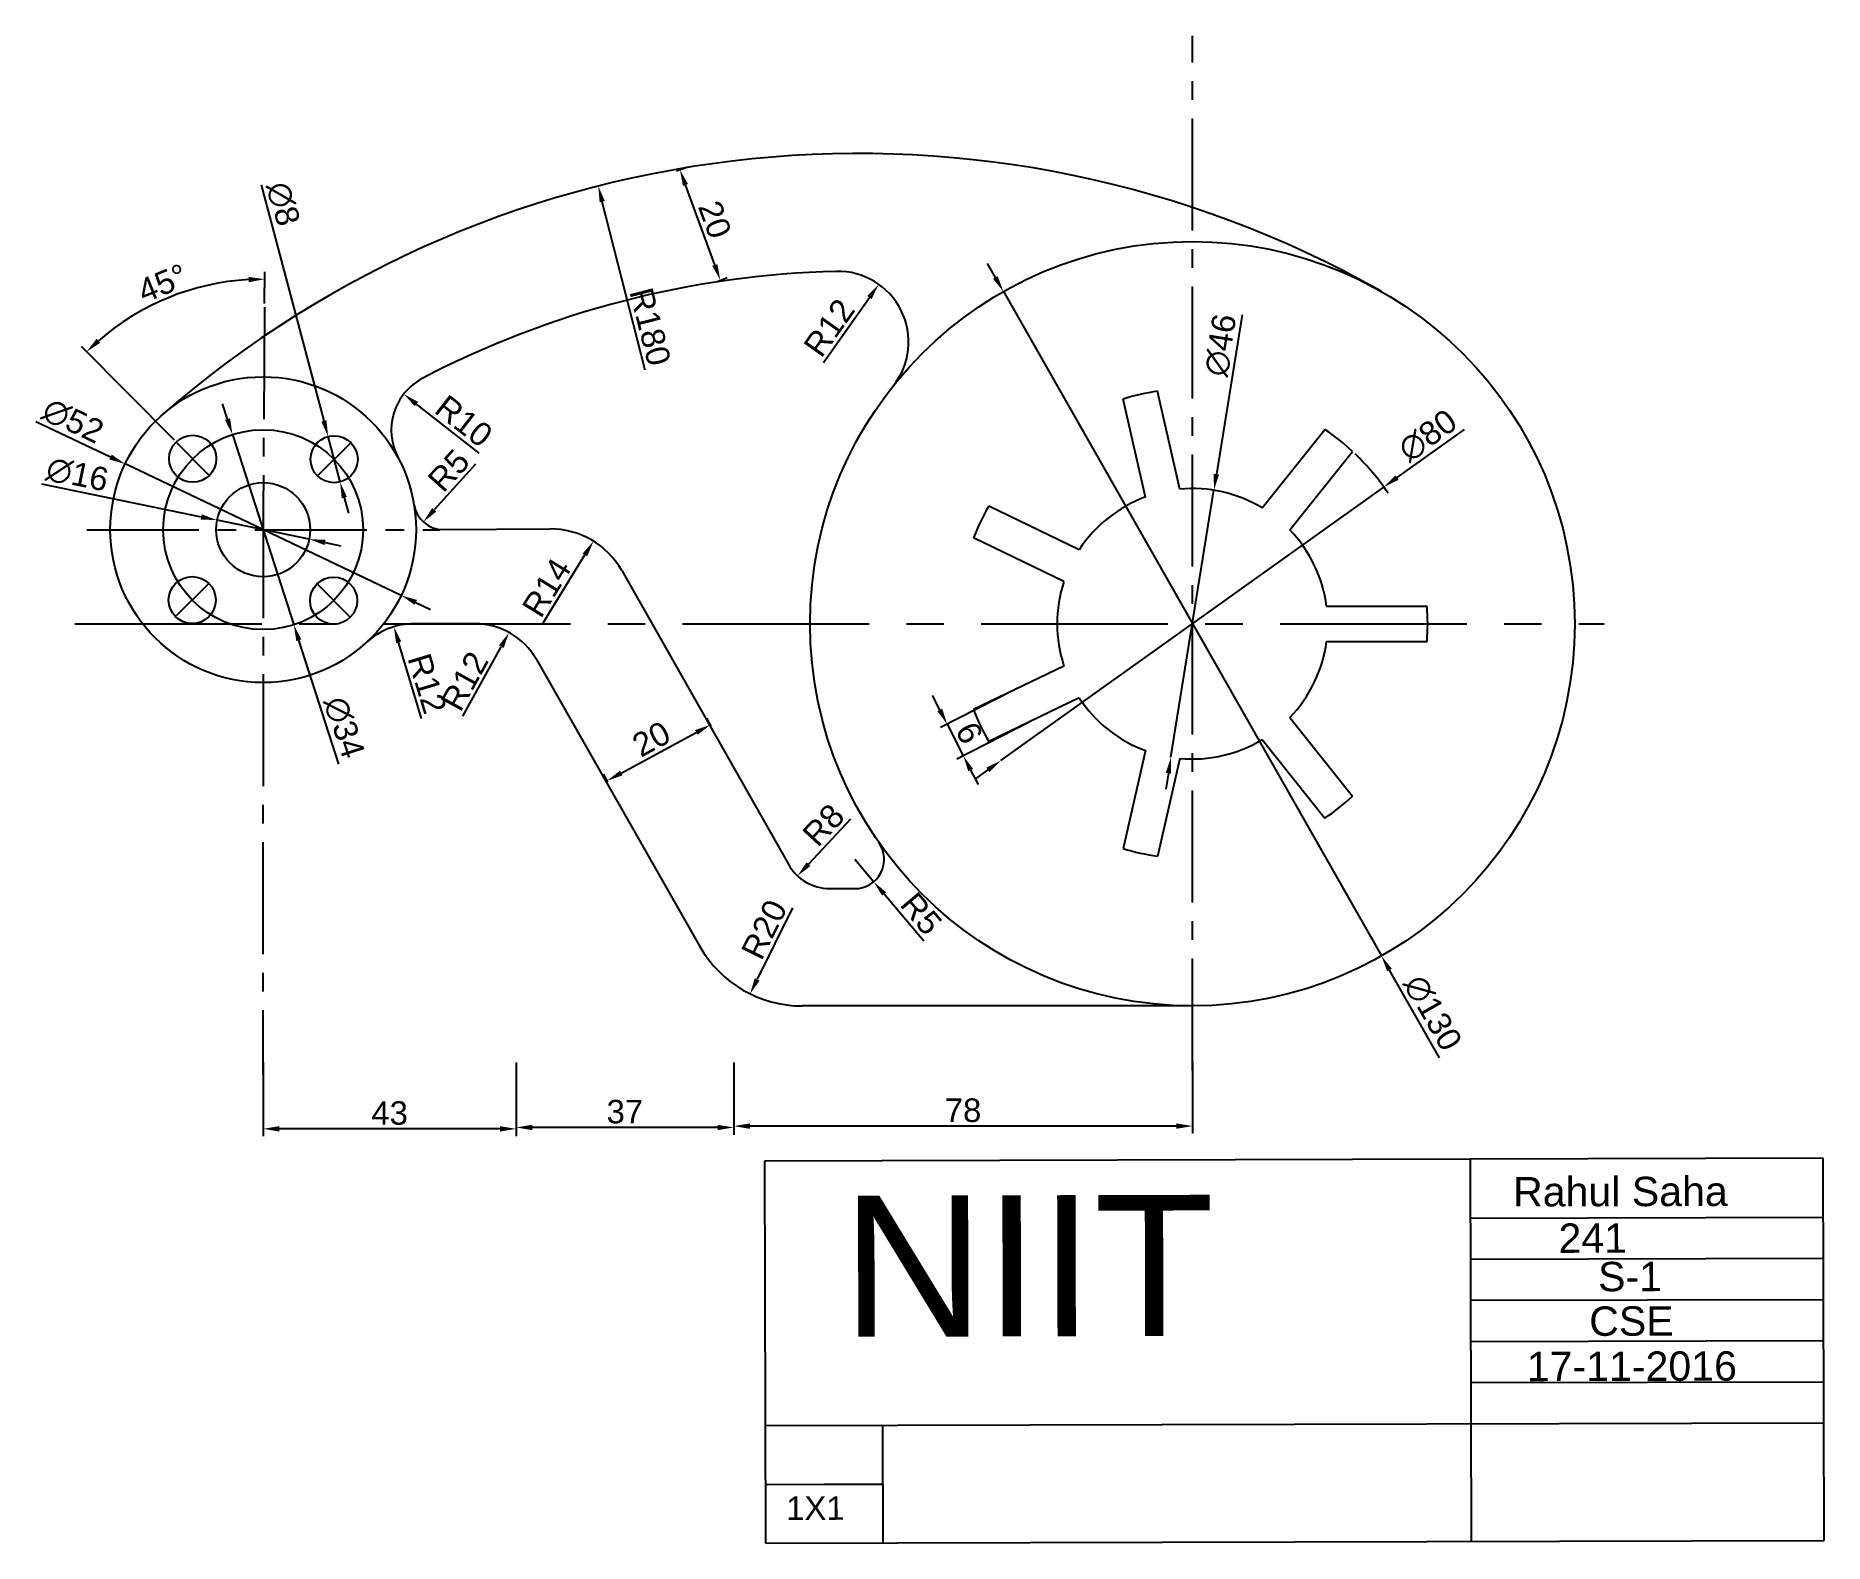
# Model space of a CAD drawing. Header units: millimetres. Extents: x -197 to 107, y -156 to 100.
import ezdxf

# ---------------------------------------------------------------- set-up
doc = ezdxf.new("R2010")
doc.units = ezdxf.units.MM
doc.linetypes.add('CENTER', pattern=[50.8, 31.75, -6.35, 6.35, -6.35])
doc.linetypes.add('CENTER2', pattern=[28.575, 19.05, -3.175, 3.175, -3.175])
doc.styles.get("Standard").update_dxf_attribs({"font": 'arial.ttf'})
doc.dimstyles.new('ISO-25', dxfattribs={"dimtxt": 4, "dimasz": 2.75, "dimexe": 1.25, "dimexo": 0.625, "dimtad": 1, "dimtxsty": 'Standard', "dimcen": 2.5, "dimadec": 0, "dimazin": 0, "dimtfac": 1, "dimtmove": 0, "dimatfit": 3, "dimfxl": 1, "dimarcsym": 0})

# ---------------------------------------------------------------- blocks, each defined once
blk = doc.blocks.new('*U1')
for p, q in [((-8.6, 3), (8.49, 3)), ((-8.6, -3), (8.49, -3))]:
    blk.add_line(p, q)
blk.add_arc((-31.4, 0), 40, 355.6988, 4.3012)
blk = doc.blocks.new('*U2')
at = {"color": 0, "linetype": 'ByBlock', "lineweight": -2, "transparency": 16777216}
for p, rotation in [((-6.99, 30.61), 102.8571428571429), ((19.58, 24.55), 51.4285714285714), ((-28.29, 13.62), 154.2857142857143), ((-28.29, -13.62), 205.7142857142857), ((19.58, -24.55), 308.5714285714286), ((-6.99, -30.61), 257.1428571428571)]:
    blk.add_blockref('*U1', p, dxfattribs=dict(at, rotation=rotation))
blk.add_blockref('*U1', (31.4, 0), dxfattribs=at)
blk = doc.blocks.new('*U3')
blk.add_line((-2.84, -2.82), (2.7, 2.68))
blk.add_circle((0, 0), 4)
blk = doc.blocks.new('*U4')
at = {"color": 0, "linetype": 'ByBlock', "lineweight": -2, "transparency": 16777216}
for p, rotation in [((-169.98, 28.07), 90.00000000000001), ((-170.07, 4.02), 180), ((-146.02, 3.93), 270)]:
    blk.add_blockref('*U3', p, dxfattribs=dict(at, rotation=rotation))
blk.add_blockref('*U3', (-145.93, 27.98), dxfattribs=at)
blk = doc.blocks.new('*D5')
at = {"color": 0, "lineweight": -2, "transparency": 16777216}
blk.add_line((-93.07, 43.12), (-100.35, 71.77), dxfattribs=at)
at = {"color": 0, "transparency": 16777216}
blk.add_solid([(-99.9, 71.89), (-100.79, 71.66), (-101.02, 74.44)], dxfattribs=at)
at = {"layer": 'Defpoints', "color": 0, "transparency": 16777216}
for p in [(-101.02, 74.44), (-56.74, -100.03)]:
    blk.add_point(p, dxfattribs=at)
at = {"color": 0, "transparency": 16777216, "insert": (-92.2, 50.52), "char_height": 4, "attachment_point": 5, "rotation": 284.2419}
blk.add_mtext('R180', dxfattribs=at)
blk = doc.blocks.new('*D6')
at = {"color": 0, "lineweight": -2, "transparency": 16777216}
blk.add_line((-121.88, 27.12), (-128.92, 19.36), dxfattribs=at)
at = {"color": 0, "transparency": 16777216}
blk.add_solid([(-129.26, 19.67), (-128.58, 19.05), (-130.77, 17.32)], dxfattribs=at)
at = {"layer": 'Defpoints', "color": 0, "transparency": 16777216}
for p in [(-127.41, 21.03), (-130.77, 17.32)]:
    blk.add_point(p, dxfattribs=at)
at = {"color": 0, "transparency": 16777216, "insert": (-126.44, 26.05), "char_height": 4, "attachment_point": 5, "rotation": 47.7656}
blk.add_mtext('R5', dxfattribs=at)
blk = doc.blocks.new('*D7')
at = {"color": 0, "lineweight": -2, "transparency": 16777216}
blk.add_line((-121.26, 29.04), (-131.94, 37.37), dxfattribs=at)
at = {"color": 0, "transparency": 16777216}
blk.add_solid([(-131.65, 37.73), (-132.22, 37.01), (-134.1, 39.06)], dxfattribs=at)
at = {"layer": 'Defpoints', "color": 0, "transparency": 16777216}
for p in [(-134.1, 39.06), (-126.22, 32.91)]:
    blk.add_point(p, dxfattribs=at)
at = {"color": 0, "transparency": 16777216, "insert": (-123.87, 34.46), "char_height": 4, "attachment_point": 5, "rotation": 322.0503}
blk.add_mtext('R10', dxfattribs=at)
blk = doc.blocks.new('*D8')
at = {"color": 0, "lineweight": -2, "transparency": 16777216}
blk.add_line((-62.73, 44.45), (-54.92, 55.48), dxfattribs=at)
at = {"color": 0, "transparency": 16777216}
blk.add_solid([(-55.29, 55.75), (-54.55, 55.22), (-53.33, 57.73)], dxfattribs=at)
at = {"layer": 'Defpoints', "color": 0, "transparency": 16777216}
for p in [(-53.33, 57.73), (-60.26, 47.93)]:
    blk.add_point(p, dxfattribs=at)
at = {"color": 0, "transparency": 16777216, "insert": (-61.77, 50.36), "char_height": 4, "attachment_point": 5, "rotation": 54.7128}
blk.add_mtext('R12', dxfattribs=at)
blk = doc.blocks.new('*D9')
at = {"color": 0, "lineweight": -2, "transparency": 16777216}
for p, q in [((-196.63, 34.41), (-183.95, 28.37)), ((-134.53, 4.82), (-181.47, 27.18)), ((-132.05, 3.63), (-129.56, 2.45))]:
    blk.add_line(p, q, dxfattribs=at)
at = {"color": 0, "transparency": 16777216}
for points in [[(-183.76, 28.78), (-184.15, 27.95), (-181.47, 27.18)], [(-131.85, 4.05), (-132.24, 3.22), (-134.53, 4.82)]]:
    blk.add_solid(points, dxfattribs=at)
at = {"layer": 'Defpoints', "color": 0, "transparency": 16777216}
for p in [(-181.47, 27.18), (-134.53, 4.82)]:
    blk.add_point(p, dxfattribs=at)
at = {"color": 0, "transparency": 16777216, "insert": (-190.34, 34.49), "char_height": 4, "attachment_point": 5, "rotation": 334.5228}
blk.add_mtext('∅52', dxfattribs=at)
blk = doc.blocks.new('*D10')
at = {"color": 0, "lineweight": -2, "transparency": 16777216}
for p, q in [((-195.71, 23.79), (-168.53, 18.17)), ((-150.17, 14.38), (-165.83, 17.62)), ((-147.47, 13.83), (-144.78, 13.27))]:
    blk.add_line(p, q, dxfattribs=at)
at = {"color": 0, "transparency": 16777216}
for points in [[(-168.44, 18.62), (-168.62, 17.73), (-165.83, 17.62)], [(-147.38, 14.27), (-147.56, 13.38), (-150.17, 14.38)]]:
    blk.add_solid(points, dxfattribs=at)
at = {"layer": 'Defpoints', "color": 0, "transparency": 16777216}
for p in [(-165.83, 17.62), (-150.17, 14.38)]:
    blk.add_point(p, dxfattribs=at)
at = {"color": 0, "transparency": 16777216, "insert": (-189.6, 25.36), "char_height": 4, "attachment_point": 5, "rotation": 348.3312}
blk.add_mtext('∅16', dxfattribs=at)
blk = doc.blocks.new('*D11')
at = {"color": 0, "lineweight": -2, "transparency": 16777216}
for p, q in [((-164.06, 34.8), (-164.91, 37.41)), ((-163.22, 32.18), (-152.78, -0.18)), ((-145.15, -23.85), (-151.94, -2.8))]:
    blk.add_line(p, q, dxfattribs=at)
at = {"color": 0, "transparency": 16777216}
for points in [[(-163.63, 34.94), (-164.5, 34.66), (-163.22, 32.18)], [(-151.5, -2.66), (-152.37, -2.94), (-152.78, -0.18)]]:
    blk.add_solid(points, dxfattribs=at)
at = {"layer": 'Defpoints', "color": 0, "transparency": 16777216}
for p in [(-163.22, 32.18), (-152.78, -0.18)]:
    blk.add_point(p, dxfattribs=at)
at = {"color": 0, "transparency": 16777216, "insert": (-144.24, -17.62), "char_height": 4, "attachment_point": 5, "rotation": 287.8769}
blk.add_mtext('∅34', dxfattribs=at)
blk = doc.blocks.new('*D12')
at = {"color": 0, "lineweight": -2, "transparency": 16777216}
for p, q in [((-157.76, 54.47), (-157.72, 59.85)), ((-173.1, 31.21), (-188.9, 47.13))]:
    blk.add_line(p, q, dxfattribs=at)
blk.add_arc((-158.03, 16.03), 42.58, 93.303, 131.083, dxfattribs=at)
at = {"color": 0, "transparency": 16777216}
for points in [[(-160.49, 58.99), (-160.47, 58.08), (-157.73, 58.6)], [(-185.7, 47.79), (-186.32, 48.46), (-188.02, 46.25)]]:
    blk.add_solid(points, dxfattribs=at)
at = {"layer": 'Defpoints', "color": 0, "transparency": 16777216}
for p in [(-168.81, 57.22), (-157.76, 53.85), (-172.65, 30.77), (-167.16, 25.23), (-158, 20)]:
    blk.add_point(p, dxfattribs=at)
at = {"color": 0, "transparency": 16777216, "insert": (-175.11, 57.91), "char_height": 4, "attachment_point": 5, "rotation": 22.193}
blk.add_mtext('45°', dxfattribs=at)
blk = doc.blocks.new('*D13')
at = {"color": 0, "lineweight": -2, "transparency": 16777216}
for p, q in [((-158.36, 74.67), (-147.67, 34.5)), ((-144.91, 24.11), (-146.96, 31.84)), ((-144.2, 21.45), (-143.49, 18.79))]:
    blk.add_line(p, q, dxfattribs=at)
at = {"color": 0, "transparency": 16777216}
for points in [[(-147.23, 34.62), (-148.11, 34.38), (-146.96, 31.84)], [(-143.76, 21.57), (-144.64, 21.33), (-144.91, 24.11)]]:
    blk.add_solid(points, dxfattribs=at)
at = {"layer": 'Defpoints', "color": 0, "transparency": 16777216}
for p in [(-146.96, 31.84), (-144.91, 24.11)]:
    blk.add_point(p, dxfattribs=at)
at = {"color": 0, "transparency": 16777216, "insert": (-154.62, 71.41), "char_height": 4, "attachment_point": 5, "rotation": 284.9002}
blk.add_mtext('∅8', dxfattribs=at)
blk = doc.blocks.new('*D14')
at = {"color": 0, "lineweight": -2, "transparency": 16777216}
blk.add_line((-131.08, -16.09), (-134.98, -3.14), dxfattribs=at)
at = {"color": 0, "transparency": 16777216}
blk.add_solid([(-134.54, -3.01), (-135.41, -3.27), (-135.77, -0.51)], dxfattribs=at)
at = {"layer": 'Defpoints', "color": 0, "transparency": 16777216}
for p in [(-135.77, -0.51), (-132.31, -12)]:
    blk.add_point(p, dxfattribs=at)
at = {"color": 0, "transparency": 16777216, "insert": (-130.11, -10.17), "char_height": 4, "attachment_point": 5, "rotation": 286.7505}
blk.add_mtext('R12', dxfattribs=at)
blk = doc.blocks.new('*D15')
at = {"color": 0, "lineweight": -2, "transparency": 16777216}
blk.add_line((-124.04, -15.74), (-117.52, -3.9), dxfattribs=at)
at = {"color": 0, "transparency": 16777216}
blk.add_solid([(-117.92, -3.68), (-117.11, -4.12), (-116.19, -1.49)], dxfattribs=at)
at = {"layer": 'Defpoints', "color": 0, "transparency": 16777216}
for p in [(-116.19, -1.49), (-121.98, -12)]:
    blk.add_point(p, dxfattribs=at)
at = {"color": 0, "transparency": 16777216, "insert": (-123.75, -9.75), "char_height": 4, "attachment_point": 5, "rotation": 61.1609}
blk.add_mtext('R12', dxfattribs=at)
blk = doc.blocks.new('*D16')
at = {"color": 0, "lineweight": -2, "transparency": 16777216}
blk.add_line((-110.39, 0.18), (-103.29, 11.71), dxfattribs=at)
at = {"color": 0, "transparency": 16777216}
blk.add_solid([(-103.68, 11.95), (-102.9, 11.47), (-101.84, 14.05)], dxfattribs=at)
at = {"layer": 'Defpoints', "color": 0, "transparency": 16777216}
for p in [(-101.84, 14.05), (-109.19, 2.13)]:
    blk.add_point(p, dxfattribs=at)
at = {"color": 0, "transparency": 16777216, "insert": (-109.8, 6.15), "char_height": 4, "attachment_point": 5, "rotation": 58.3684}
blk.add_mtext('R14', dxfattribs=at)
blk = doc.blocks.new('*D17')
at = {"color": 0, "lineweight": -2, "transparency": 16777216}
blk.add_line((-68.01, -48.32), (-74, -60.47), dxfattribs=at)
at = {"color": 0, "transparency": 16777216}
blk.add_solid([(-74.41, -60.27), (-73.59, -60.68), (-75.21, -62.94)], dxfattribs=at)
at = {"layer": 'Defpoints', "color": 0, "transparency": 16777216}
for p in [(-66.37, -45), (-75.21, -62.94)]:
    blk.add_point(p, dxfattribs=at)
at = {"color": 0, "transparency": 16777216, "insert": (-72.79, -51.99), "char_height": 4, "attachment_point": 5, "rotation": 63.7671}
blk.add_mtext('R20', dxfattribs=at)
blk = doc.blocks.new('*D18')
at = {"color": 0, "lineweight": -2, "transparency": 16777216}
blk.add_line((-58.14, -33.22), (-65.27, -40.88), dxfattribs=at)
at = {"color": 0, "transparency": 16777216}
blk.add_solid([(-65.61, -40.56), (-64.94, -41.19), (-67.15, -42.89)], dxfattribs=at)
at = {"layer": 'Defpoints', "color": 0, "transparency": 16777216}
for p in [(-61.69, -37.03), (-67.15, -42.89)]:
    blk.add_point(p, dxfattribs=at)
at = {"color": 0, "transparency": 16777216, "insert": (-62.72, -34.23), "char_height": 4, "attachment_point": 5, "rotation": 47.0154}
blk.add_mtext('R8', dxfattribs=at)
blk = doc.blocks.new('*D19')
at = {"color": 0, "lineweight": -2, "transparency": 16777216}
for p, q in [((-57.41, -40.04), (-54.19, -43.87)), ((-45.66, -53.98), (-52.42, -45.97))]:
    blk.add_line(p, q, dxfattribs=at)
at = {"color": 0, "transparency": 16777216}
blk.add_solid([(-52.07, -45.67), (-52.77, -46.26), (-54.19, -43.87)], dxfattribs=at)
at = {"layer": 'Defpoints', "color": 0, "transparency": 16777216}
for p in [(-57.41, -40.04), (-54.19, -43.87)]:
    blk.add_point(p, dxfattribs=at)
at = {"color": 0, "transparency": 16777216, "insert": (-46.12, -49.31), "char_height": 4, "attachment_point": 5, "rotation": 310.133}
blk.add_mtext('R5', dxfattribs=at)
blk = doc.blocks.new('*D20')
at = {"color": 0, "lineweight": -2, "transparency": 16777216}
for p, q in [((8.43, 52.53), (4.08, 25.42)), ((-3.65, -22.71), (3.65, 22.71)), ((-4.08, -25.42), (-4.52, -28.14))]:
    blk.add_line(p, q, dxfattribs=at)
at = {"color": 0, "transparency": 16777216}
for points in [[(3.63, 25.5), (4.53, 25.35), (3.65, 22.71)], [(-4.53, -25.35), (-3.63, -25.5), (-3.65, -22.71)]]:
    blk.add_solid(points, dxfattribs=at)
at = {"layer": 'Defpoints', "color": 0, "transparency": 16777216}
for p in [(3.65, 22.71), (-3.65, -22.71)]:
    blk.add_point(p, dxfattribs=at)
at = {"color": 0, "transparency": 16777216, "insert": (4.79, 47.38), "char_height": 4, "attachment_point": 5, "rotation": 80.8792}
blk.add_mtext('∅46', dxfattribs=at)
blk = doc.blocks.new('*D21')
at = {"color": 0, "lineweight": -2, "transparency": 16777216}
for p, q in [((46.23, 33.03), (34.78, 24.85)), ((-32.55, -23.25), (32.55, 23.25)), ((-34.78, -24.85), (-37.02, -26.45))]:
    blk.add_line(p, q, dxfattribs=at)
blk.add_arc((0, 0), 40, 33.7535, 46.2321, dxfattribs=at)
at = {"color": 0, "transparency": 16777216}
for points in [[(34.52, 25.22), (35.05, 24.48), (32.55, 23.25)], [(-35.05, -24.48), (-34.52, -25.22), (-32.55, -23.25)]]:
    blk.add_solid(points, dxfattribs=at)
at = {"layer": 'Defpoints', "color": 0, "transparency": 16777216}
for p in [(32.55, 23.25), (-32.55, -23.25)]:
    blk.add_point(p, dxfattribs=at)
at = {"color": 0, "transparency": 16777216, "insert": (40.01, 32), "char_height": 4, "attachment_point": 5, "rotation": 35.544}
blk.add_mtext('∅80', dxfattribs=at)
blk = doc.blocks.new('*D22')
at = {"color": 0, "lineweight": -2, "transparency": 16777216}
for p, q in [((-33.5, 58.89), (-34.86, 61.28)), ((-32.14, 56.5), (32.14, -56.5)), ((42, -73.81), (33.5, -58.89))]:
    blk.add_line(p, q, dxfattribs=at)
at = {"color": 0, "transparency": 16777216}
for points in [[(-33.11, 59.11), (-33.9, 58.66), (-32.14, 56.5)], [(33.9, -58.66), (33.11, -59.11), (32.14, -56.5)]]:
    blk.add_solid(points, dxfattribs=at)
at = {"layer": 'Defpoints', "color": 0, "transparency": 16777216}
for p in [(-32.14, 56.5), (32.14, -56.5)]:
    blk.add_point(p, dxfattribs=at)
at = {"color": 0, "transparency": 16777216, "insert": (40.85, -66.17), "char_height": 4, "attachment_point": 5, "rotation": 299.6382}
blk.add_mtext('∅130', dxfattribs=at)
blk = doc.blocks.new('*D23')
at = {"color": 0, "lineweight": -2, "transparency": 16777216}
for p, q in [((-30.5, -11.37), (-42.81, -17.67)), ((-42.95, -14.66), (-44.2, -12.21)), ((-41.7, -17.1), (-38.96, -22.44)), ((-27.76, -16.71), (-40.07, -23.01)), ((-37.71, -24.89), (-36.45, -27.34))]:
    blk.add_line(p, q, dxfattribs=at)
at = {"color": 0, "transparency": 16777216}
for points in [[(-42.54, -14.45), (-43.36, -14.87), (-41.7, -17.1)], [(-37.3, -24.68), (-38.11, -25.1), (-38.96, -22.44)]]:
    blk.add_solid(points, dxfattribs=at)
at = {"layer": 'Defpoints', "color": 0, "transparency": 16777216}
for p in [(-29.94, -11.08), (-27.2, -16.42), (-38.96, -22.44)]:
    blk.add_point(p, dxfattribs=at)
at = {"color": 0, "transparency": 16777216, "insert": (-37.95, -18.56), "char_height": 4, "attachment_point": 5, "rotation": 297.1305}
blk.add_mtext('6', dxfattribs=at)
blk = doc.blocks.new('*D24')
at = {"color": 0, "lineweight": -2, "transparency": 16777216}
for p, q in [((-78, -74.62), (-78, -86.68)), ((0, -74.62), (0, -86.68)), ((-2.75, -85.43), (-75.25, -85.43))]:
    blk.add_line(p, q, dxfattribs=at)
at = {"color": 0, "transparency": 16777216}
for points in [[(-75.25, -84.97), (-75.25, -85.89), (-78, -85.43)], [(-2.75, -84.97), (-2.75, -85.89), (0, -85.43)]]:
    blk.add_solid(points, dxfattribs=at)
at = {"layer": 'Defpoints', "color": 0, "transparency": 16777216}
for p in [(-78, -74), (0, -74), (-78, -85.43)]:
    blk.add_point(p, dxfattribs=at)
at = {"color": 0, "transparency": 16777216, "insert": (-39, -82.76), "char_height": 4, "attachment_point": 5}
blk.add_mtext('78', dxfattribs=at)
blk = doc.blocks.new('*D25')
at = {"color": 0, "lineweight": -2, "transparency": 16777216}
for p, q in [((-115, -74.62), (-115, -86.91)), ((-78, -74.62), (-78, -86.91)), ((-80.75, -85.66), (-112.25, -85.66))]:
    blk.add_line(p, q, dxfattribs=at)
at = {"color": 0, "transparency": 16777216}
for points in [[(-112.25, -85.21), (-112.25, -86.12), (-115, -85.66)], [(-80.75, -85.21), (-80.75, -86.12), (-78, -85.66)]]:
    blk.add_solid(points, dxfattribs=at)
at = {"layer": 'Defpoints', "color": 0, "transparency": 16777216}
for p in [(-115, -74), (-78, -74), (-115, -85.66)]:
    blk.add_point(p, dxfattribs=at)
at = {"color": 0, "transparency": 16777216, "insert": (-96.5, -83), "char_height": 4, "attachment_point": 5}
blk.add_mtext('37', dxfattribs=at)
blk = doc.blocks.new('*D26')
at = {"color": 0, "lineweight": -2, "transparency": 16777216}
for p, q in [((-158, -74.62), (-158, -87.15)), ((-115, -74.62), (-115, -87.15)), ((-117.75, -85.9), (-155.25, -85.9))]:
    blk.add_line(p, q, dxfattribs=at)
at = {"color": 0, "transparency": 16777216}
for points in [[(-155.25, -85.44), (-155.25, -86.36), (-158, -85.9)], [(-117.75, -85.44), (-117.75, -86.36), (-115, -85.9)]]:
    blk.add_solid(points, dxfattribs=at)
at = {"layer": 'Defpoints', "color": 0, "transparency": 16777216}
for p in [(-158, -74), (-115, -74), (-158, -85.9)]:
    blk.add_point(p, dxfattribs=at)
at = {"color": 0, "transparency": 16777216, "insert": (-136.5, -83.23), "char_height": 4, "attachment_point": 5}
blk.add_mtext('43', dxfattribs=at)
blk = doc.blocks.new('*D27')
at = {"color": 0, "lineweight": -2, "transparency": 16777216}
for p, q in [((-81.82, -17.4), (-82.54, -16.08)), ((-97.11, -25.39), (-84.36, -18.49)), ((-99.41, -26.92), (-100.12, -25.6))]:
    blk.add_line(p, q, dxfattribs=at)
at = {"color": 0, "transparency": 16777216}
for points in [[(-84.58, -18.09), (-84.14, -18.89), (-81.94, -17.18)], [(-97.33, -24.99), (-96.89, -25.79), (-99.53, -26.7)]]:
    blk.add_solid(points, dxfattribs=at)
at = {"layer": 'Defpoints', "color": 0, "transparency": 16777216}
for p in [(-81.94, -17.18), (-81.53, -17.95), (-99.11, -27.47)]:
    blk.add_point(p, dxfattribs=at)
at = {"color": 0, "transparency": 16777216, "insert": (-92, -19.6), "char_height": 4, "attachment_point": 5, "rotation": 28.4253}
blk.add_mtext('20', dxfattribs=at)
blk = doc.blocks.new('*D28')
at = {"color": 0, "lineweight": -2, "transparency": 16777216}
for p, q in [((-87.7, 77.01), (-85.97, 77.64)), ((-81.21, 61.02), (-86.2, 74.63)), ((-80.82, 58.23), (-79.09, 58.86))]:
    blk.add_line(p, q, dxfattribs=at)
at = {"color": 0, "transparency": 16777216}
for points in [[(-85.77, 74.79), (-86.63, 74.47), (-87.14, 77.21)], [(-80.78, 61.17), (-81.64, 60.86), (-80.27, 58.43)]]:
    blk.add_solid(points, dxfattribs=at)
at = {"layer": 'Defpoints', "color": 0, "transparency": 16777216}
for p in [(-88.29, 76.8), (-87.14, 77.21), (-81.41, 58.01)]:
    blk.add_point(p, dxfattribs=at)
at = {"color": 0, "transparency": 16777216, "insert": (-81.2, 68.74), "char_height": 4, "attachment_point": 5, "rotation": 290.1088}
blk.add_mtext('20', dxfattribs=at)

msp = doc.modelspace()

# ---------------------------------------------------------------- linework, layer by layer
at = {"linetype": 'CENTER2'}
for p, q in [((0, -76), (0, 100)), ((-188, 16), (-128, 16))]:
    msp.add_line(p, q, dxfattribs=at)
for p, q in [((-127.382, 16.026), (-109.267, 16.13)), ((-97.008, 9.035), (-68.65, -40.981)), ((-121.977, 0), (-132.31, 0)), ((-111.548, -6.064), (-83.753, -54.894)), ((-61.708, -45.035), (-57.426, -45.044)), ((0, -65), (-66.371, -65)), ((107.257, -90.907), (-72.743, -91.373)), ((47.425, -156.062), (47.257, -91.062)), ((107.425, -155.907), (107.257, -90.907)), ((-72.743, -91.373), (-72.575, -156.373)), ((47.283, -101.062), (107.283, -100.907)), ((47.301, -108.062), (107.301, -107.907)), ((47.319, -115.062), (107.319, -114.907)), ((47.337, -122.062), (107.337, -121.907)), ((47.355, -129.062), (107.355, -128.907)), ((-72.626, -136.373), (107.373, -135.907)), ((-52.575, -156.321), (-52.626, -136.321)), ((-72.6, -146.373), (-62.601, -146.347)), ((-62.601, -146.347), (-52.601, -146.321)), ((-72.575, -156.373), (107.425, -155.907))]:
    msp.add_line(p, q)
at = {"linetype": 'CENTER'}
for p, q in [((-190, 0), (-145.301, 0)), ((-137.506, 0), (70, 0))]:
    msp.add_line(p, q, dxfattribs=at)
at = {"linetype": 'CENTER2'}
msp.add_lwpolyline([(-157.765, 53.848), (-158, 20), (-158.055, -76.586)], dxfattribs=at)
for centre, radius in [((0, 0), 65), ((-158, 16), 26), ((-158, 16), 17), ((-158, 16), 8)]:
    msp.add_circle(centre, radius)
for centre, radius, start, end in [((-56.74, -100.028), 180, 60.43618, 131.11188), ((-56.74, -100.028), 160, 91.36413, 117.59335), ((-60.263, 47.93), 12, 321.50318, 91.36413), ((-126.219, 32.911), 10, 117.59335, 208.01777), ((-56.74, -100.028), 160, 124.74782, 125.30359), ((-56.74, -100.028), 160, 129.18035, 129.25003), ((0, 0), 23, 110.35186, 146.791), ((0, 0), 23, 58.92329, 95.36243), ((-127.41, 21.026), 5, 189.33099, 270.32683), ((-109.187, 2.13), 14, 29.55241, 90.32683), ((0, 0), 23, 7.49472, 43.93385), ((0, 0), 23, 161.78043, 198.21957), ((-132.31, -12), 12, 90, 132.5369), ((-121.977, -12), 12, 29.64986, 90), ((0, 0), 23, 316.06615, 352.50528), ((0, 0), 23, 213.209, 249.64814), ((0, 0), 23, 264.63757, 301.07671), ((-57.415, -40.044), 5, 269.87739, 34.89384), ((-61.691, -37.035), 8, 209.55241, 269.87739), ((-66.371, -45), 20, 209.64986, 270)]:
    msp.add_arc(centre, radius, start, end)

# ---------------------------------------------------------------- block references
for name in ['*U2', '*U4']:
    msp.add_blockref(name, (0, 0))

# ---------------------------------------------------------------- texts
for s, height, p in [('NIIT', 24, (-59.555, -121.273)), ('     241', 5, (52.547, -107.016)), ('S-1', 5, (68.983, -113.528)), ('CSE', 5, (67.468, -121.103)), ('17-11-2016', 5, (56.856, -128.817))]:
    msp.add_text(s, height=height, rotation=0.14816).set_placement(p)
at = {"attachment_point": 1, "rotation": 0.14816}
for s, width, gutter_width, insert, char_height in [('  Rahul Saha', 60.03046, 12.5, (50.632, -94.113), 5), ('1X1', 20.3116, 301.69, (-69.086, -148.414), 4)]:
    msp.add_mtext_dynamic_manual_height_columns(s, width=width, gutter_width=gutter_width, heights=[0], dxfattribs=dict(at, insert=insert, char_height=char_height))

# ---------------------------------------------------------------- dimensions: what is measured, and where the dimension line sits
for p1, p2, picture, middle in [((-144.905, 24.11), (-146.963, 31.841), '*D13', (-157.301, 70.695)), ((-3.646, -22.709), (3.646, 22.709), '*D20', (7.535, 46.936)), ((-163.219, 32.179), (-152.781, -0.179), '*D11', (-146.882, -18.47)), ((-150.165, 14.382), (-165.835, 17.618), '*D10', (-190.161, 22.642))]:
    dim = msp.add_diameter_dim_2p(p1=p1, p2=p2, dimstyle='ISO-25')
    dim.commit()
    dim.dimension.update_dxf_attribs({"geometry": picture, "text_midpoint": middle, "dimtype": 163})
for p1, p2, distance, picture, middle in [((-81.41, 58.015), (-88.286, 76.796), -1.217, '*D28', (-81.201, 68.741)), ((-29.94, -11.081), (-27.204, -16.421), -13.21, '*D23', (-37.954, -18.558)), ((-99.115, -27.466), (-81.526, -17.946), 0.87, '*D27', (-92.004, -19.595)), ((-115, -74), (-158, -74), 11.898, '*D26', (-136.5, -83.229)), ((-78, -74), (-115, -74), 11.665, '*D25', (-96.5, -82.996)), ((0, -74), (-78, -74), 11.432, '*D24', (-39, -82.765))]:
    dim = msp.add_aligned_dim(p1=p1, p2=p2, distance=distance, dimstyle='ISO-25')
    dim.commit()
    dim.dimension.update_dxf_attribs({"geometry": picture, "text_midpoint": middle})
for center, mpoint, picture, middle in [((-56.74, -100.028), (-101.023, 74.44), '*D5', (-94.785, 49.861)), ((-60.263, 47.93), (-53.331, 57.725), '*D8', (-59.619, 48.842)), ((-126.219, 32.911), (-134.105, 39.061), '*D7', (-125.512, 32.359)), ((-127.41, 21.026), (-130.771, 17.324), '*D6', (-124.476, 24.258)), ((-109.187, 2.13), (-101.844, 14.05), '*D16', (-107.559, 4.773)), ((-132.31, -12), (-135.768, -0.509), '*D14', (-132.631, -10.931)), ((-121.977, -12), (-116.189, -1.488), '*D15', (-121.439, -11.022)), ((-61.691, -37.035), (-67.145, -42.887), '*D18', (-60.768, -36.044)), ((-66.371, -45), (-75.212, -62.94), '*D17', (-70.395, -53.165))]:
    dim = msp.add_radius_dim(center=center, mpoint=mpoint, dimstyle='ISO-25')
    dim.commit()
    dim.dimension.update_dxf_attribs({"geometry": picture, "text_midpoint": middle, "dimtype": 164})
dim = msp.add_angular_dim_2l(base=(-168.805, 57.219), line1=((-167.158, 25.227), (-172.655, 30.766)), line2=((-157.765, 53.848), (-158, 20)), dimstyle='ISO-25')
dim.commit()
dim.dimension.update_dxf_attribs({"geometry": '*D12', "text_midpoint": (-175.115, 57.913)})
for p1, p2, picture, middle in [((-32.144, 56.496), (32.144, -56.496), '*D22', (40.846, -66.171)), ((-134.528, 4.816), (-181.472, 27.184), '*D9', (-190.338, 34.487)), ((-32.547, -23.253), (32.547, 23.253), '*D21', (40.011, 32.002))]:
    dim = msp.add_diameter_dim_2p(p1=p1, p2=p2, dimstyle='ISO-25')
    dim.commit()
    dim.dimension.update_dxf_attribs({"geometry": picture, "text_midpoint": middle})
dim = msp.add_radius_dim(center=(-57.415, -40.044), mpoint=(-54.192, -43.867), dimstyle='ISO-25')
dim.commit()
dim.dimension.update_dxf_attribs({"geometry": '*D19', "text_midpoint": (-46.123, -49.313)})

doc.saveas('drawing.dxf')
